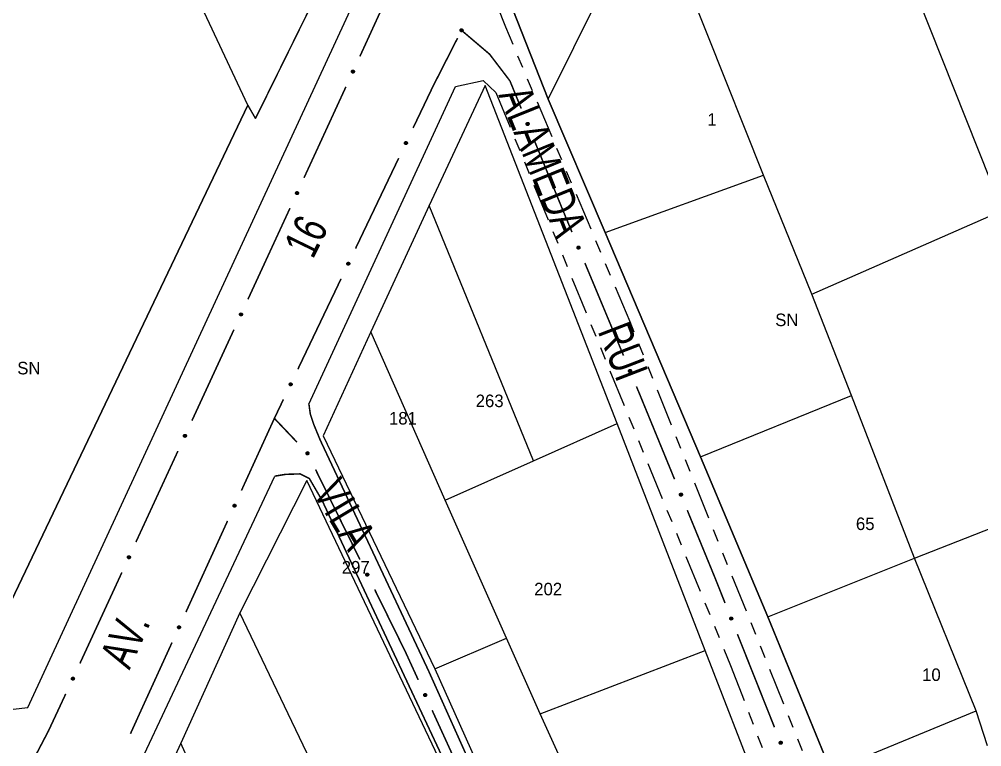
# Model space of a CAD drawing. Extents: x 204373 to 205952, y 4873300 to 4875179.
# Drawn here: x 204723.5 to 204838.7, y 4874510.1 to 4874597.1 of the extents above; entities that cross this region are included whole.
import ezdxf
from ezdxf.enums import TextEntityAlignment as Align

# ---------------------------------------------------------------- set-up
doc = ezdxf.new("R2010")
doc.units = 0
doc.header["$LTSCALE"] = 1.5
doc.header["$MEASUREMENT"] = 0
doc.linetypes.add('TRACO_25', pattern=[8, 3, -1, 1, -1, 1, -1])
for name, color, linetype in [('CD_MALHA_LOTES', 7, 'CONTINUOUS'), ('RU-QUADRA', 220, 'CONTINUOUS'), ('SV-EIXO-RUA-N-PAV', 6, 'CONTINUOUS'), ('SV-EIXO-RUA-PAV', 20, 'CONTINUOUS'), ('SV-RUA-NAO-PAV', 7, 'CONTINUOUS'), ('SV-RUA-PAVIM', 7, 'CONTINUOUS'), ('SV-TXT-RUA-N-PAV', 7, 'CONTINUOUS'), ('SV-TXT-RUA-PAV', 7, 'CONTINUOUS'), ('Th_NmrPort', 1, 'CONTINUOUS')]:
    doc.layers.add(name, color=color, linetype=linetype)
doc.styles.add('ARIAL', font='ARIAL.SHX')

msp = doc.modelspace()

# ---------------------------------------------------------------- linework, layer by layer
at = {"layer": 'CD_MALHA_LOTES', "linetype": 'Continuous', "flags": 128}
for points in [[(204841.189493, 4874574.243186), (204809.421874, 4874654.101013)], [(204750.823849, 4874586.860842), (204738.909879, 4874612.292585)], [(204786.780863, 4874587.582076), (204799.066683, 4874612.329227)], [(204812.581085, 4874578.455467), (204799.066683, 4874612.329227)], [(204759.566213, 4874601.169469), (204751.740308, 4874585.257038)], [(204786.780863, 4874587.582076), (204782.568582, 4874598.28829)], [(204795.04063, 4874548.75301), (204779.227329, 4874589.18346), (204772.535601, 4874574.86133)], [(204793.62582, 4874571.61051), (204786.780863, 4874587.582076)], [(204750.823849, 4874586.860842), (204718.747777, 4874519.730205)], [(204751.740308, 4874585.257038), (204750.823849, 4874586.860842)], [(204793.62582, 4874571.61051), (204812.581085, 4874578.455467)], [(204818.372971, 4874564.239018), (204812.581085, 4874578.455467)], [(204772.535601, 4874574.86133), (204765.534296, 4874559.713078)], [(204785.023143, 4874544.308938), (204772.535601, 4874574.86133)], [(204818.372971, 4874564.239018), (204841.189493, 4874574.243186)], [(204805.034081, 4874544.757218), (204793.62582, 4874571.61051)], [(204823.111787, 4874552.12871), (204818.372971, 4874564.239018)], [(204765.534296, 4874559.713078), (204759.831436, 4874547.292922)], [(204774.464432, 4874539.603426), (204765.534296, 4874559.713078)], [(204805.034081, 4874544.757218), (204823.111787, 4874552.12871)], [(204830.658791, 4874532.646911), (204823.111787, 4874552.12871)], [(204785.023143, 4874544.308938), (204795.04063, 4874548.75301)], [(204805.580065, 4874521.615579), (204795.04063, 4874548.75301)], [(204759.831436, 4874547.292922), (204773.201978, 4874519.404153)], [(204813.10762, 4874525.626442), (204805.034081, 4874544.757218)], [(204774.464432, 4874539.603426), (204785.023143, 4874544.308938)], [(204779.514251, 4874493.007375), (204779.784811, 4874495.864869), (204757.878172, 4874541.938356), (204749.88051, 4874526.116895)], [(204830.658791, 4874532.646911), (204854.352871, 4874541.949031)], [(204781.809622, 4874523.076748), (204774.464432, 4874539.603426)], [(204813.10762, 4874525.626442), (204830.658791, 4874532.646911)], [(204838.030282, 4874514.393693), (204830.658791, 4874532.646911)], [(204749.88051, 4874526.116895), (204742.806981, 4874510.524297)], [(204768.152159, 4874487.957557), (204749.88051, 4874526.116895)], [(204820.654623, 4874507.197713), (204813.10762, 4874525.626442)], [(204773.201978, 4874519.404153), (204781.809622, 4874523.076748)], [(204785.826523, 4874514.010029), (204781.809622, 4874523.076748)], [(204785.826523, 4874514.010029), (204805.580065, 4874521.615579)], [(204812.082307, 4874504.869642), (204805.580065, 4874521.615579)], [(204773.201978, 4874519.404153), (204785.367449, 4874492.318764)], [(204793.056945, 4874498.171962), (204785.826523, 4874514.010029)], [(204820.654623, 4874507.197713), (204838.030282, 4874514.393693)], [(204839.401701, 4874510.182532), (204838.030282, 4874514.393693)], [(204742.806981, 4874510.524297), (204735.238422, 4874494.143649)], [(204769.025686, 4874452.119236), (204742.806981, 4874510.524297)]]:
    msp.add_lwpolyline(points, dxfattribs=at)
at = {"layer": 'RU-QUADRA', "linetype": 'Continuous', "flags": 128}
for points in [[(204849.701811, 4874720.619951), (204838.381306, 4874716.758694), (204836.450677, 4874711.668854), (204833.64249, 4874706.052479), (204824.340369, 4874685.693121), (204816.617854, 4874668.14195), (204809.421874, 4874654.101013), (204794.67889, 4874623.561976), (204782.568582, 4874598.28829), (204786.780863, 4874587.582076), (204793.62582, 4874571.61051), (204805.034081, 4874544.757218), (204813.10762, 4874525.626442), (204820.654623, 4874507.197713), (204830.171228, 4874482.40724), (204847.153762, 4874489.710256)], [(204681.037096, 4874598.269239), (204685.276823, 4874589.158469), (204689.428909, 4874580.236031), (204693.639694, 4874571.445526), (204697.89592, 4874562.582576), (204702.133039, 4874552.615316), (204718.747777, 4874519.730205), (204750.823849, 4874586.860842), (204751.740308, 4874585.257038), (204759.311431, 4874600.631701)], [(204812.082307, 4874504.869642), (204805.580065, 4874521.615579), (204795.040707, 4874548.752813), (204779.227329, 4874589.18346), (204772.535601, 4874574.86133), (204765.534296, 4874559.713078), (204759.831436, 4874547.292922), (204773.201978, 4874519.404153), (204785.367449, 4874492.318764)], [(204779.784811, 4874495.864869), (204757.878172, 4874541.938356), (204749.88051, 4874526.116895), (204742.806981, 4874510.524297), (204735.238422, 4874494.143649)]]:
    msp.add_lwpolyline(points, dxfattribs=at)
at = {"layer": 'SV-EIXO-RUA-N-PAV', "const_width": 0.18}
for points in [[(204776.412941, 4874595.801856), (204779.460698, 4874593.211262)], [(204779.460698, 4874593.211262), (204779.774671, 4874592.944385)], [(204779.774671, 4874592.944385), (204781.951372, 4874590.092156)], [(204781.951372, 4874590.092156), (204782.211925, 4874589.750742)], [(204782.211925, 4874589.750742), (204783.56521, 4874586.446616)], [(204785.081275, 4874582.745056), (204788.49242, 4874574.416546)], [(204788.49242, 4874574.416546), (204788.683255, 4874573.950612)], [(204788.683255, 4874573.950612), (204789.645661, 4874571.647074)], [(204791.18767, 4874567.956247), (204795.813698, 4874556.883764)], [(204797.355707, 4874553.192936), (204797.741209, 4874552.27023)], [(204797.741209, 4874552.27023), (204797.759925, 4874552.225433)], [(204797.759925, 4874552.225433), (204801.920885, 4874542.095246)], [(204754.650999, 4874548.694277), (204754.003911, 4874549.375422)], [(204756.717247, 4874546.519279), (204754.650999, 4874548.694277)], [(204764.246498, 4874532.484451), (204758.936899, 4874543.24587)], [(204803.440669, 4874538.395211), (204806.480237, 4874530.995142)], [(204806.480237, 4874530.995142), (204806.752552, 4874530.332168)], [(204806.752552, 4874530.332168), (204807.967192, 4874527.281829)], [(204769.67969, 4874521.472536), (204766.016365, 4874528.897311)], [(204809.44698, 4874523.565618), (204813.886346, 4874512.416984)], [(204769.979661, 4874520.817258), (204769.67969, 4874521.472536)], [(204771.228373, 4874518.08949), (204769.979661, 4874520.817258)], [(204777.888169, 4874503.541393), (204772.893322, 4874514.452466)]]:
    msp.add_lwpolyline(points, dxfattribs=at)
at = {"layer": 'SV-EIXO-RUA-N-PAV'}
for points in [[(204784.370653, 4874584.770519), (204784.416027, 4874584.752265), (204784.451291, 4874584.727298), (204784.474709, 4874584.698008), (204784.488655, 4874584.66673), (204784.499317, 4874584.633124), (204784.502592, 4874584.59687), (204784.497314, 4874584.555828), (204784.479322, 4874584.510183), (204784.451371, 4874584.475739), (204784.423885, 4874584.451244), (204784.392107, 4874584.434825), (204784.359287, 4874584.425013), (204784.321516, 4874584.422857), (204784.279976, 4874584.428611), (204784.234516, 4874584.447814), (204784.200112, 4874584.472528), (204784.178204, 4874584.501453), (204784.1619, 4874584.533505), (204784.151425, 4874584.567944), (204784.148416, 4874584.60355), (204784.154285, 4874584.645365), (204784.173833, 4874584.689982), (204784.19809, 4874584.724578), (204784.2267, 4874584.746885), (204784.258617, 4874584.762227), (204784.292193, 4874584.773331), (204784.328499, 4874584.778141), (204784.370653, 4874584.770519)], [(204790.462849, 4874569.976672), (204790.50835, 4874569.958736), (204790.543788, 4874569.934017), (204790.567412, 4874569.904893), (204790.581576, 4874569.873713), (204790.592474, 4874569.840183), (204790.596004, 4874569.803953), (204790.591014, 4874569.762875), (204790.573343, 4874569.717105), (204790.545635, 4874569.682466), (204790.518321, 4874569.657778), (204790.486659, 4874569.641136), (204790.453908, 4874569.631094), (204790.416154, 4874569.628673), (204790.374574, 4874569.634136), (204790.32898, 4874569.653019), (204790.294404, 4874569.677491), (204790.272294, 4874569.706261), (204790.255765, 4874569.738198), (204790.245049, 4874569.772563), (204790.241789, 4874569.808147), (204790.247365, 4874569.850001), (204790.266599, 4874569.894755), (204790.290613, 4874569.92952), (204790.319065, 4874569.952028), (204790.350873, 4874569.967593), (204790.384371, 4874569.978933), (204790.420642, 4874569.983997), (204790.462849, 4874569.976672)], [(204796.630885, 4874555.213362), (204796.676386, 4874555.195426), (204796.711825, 4874555.170707), (204796.735448, 4874555.141583), (204796.749613, 4874555.110403), (204796.760511, 4874555.076873), (204796.764041, 4874555.040643), (204796.759051, 4874554.999565), (204796.741379, 4874554.953795), (204796.713671, 4874554.919156), (204796.686357, 4874554.894468), (204796.654695, 4874554.877826), (204796.621945, 4874554.867784), (204796.58419, 4874554.865363), (204796.542611, 4874554.870826), (204796.497017, 4874554.889709), (204796.46244, 4874554.914181), (204796.44033, 4874554.942951), (204796.423801, 4874554.974888), (204796.413085, 4874555.009253), (204796.409826, 4874555.044837), (204796.415402, 4874555.086691), (204796.434635, 4874555.131445), (204796.45865, 4874555.16621), (204796.487102, 4874555.188718), (204796.51891, 4874555.204283), (204796.552408, 4874555.215623), (204796.588679, 4874555.220687), (204796.630885, 4874555.213362)], [(204757.99426, 4874545.015228), (204757.945355, 4874545.015789), (204757.903438, 4874545.026271), (204757.870993, 4874545.045077), (204757.846656, 4874545.06917), (204757.824534, 4874545.096624), (204757.808337, 4874545.129223), (204757.798375, 4874545.169386), (204757.798593, 4874545.218449), (204757.812154, 4874545.260683), (204757.828889, 4874545.293478), (204757.852551, 4874545.320301), (204757.87958, 4874545.341345), (204757.913999, 4874545.35705), (204757.954799, 4874545.366748), (204758.004128, 4874545.365334), (204758.045152, 4874545.354776), (204758.076056, 4874545.335762), (204758.102872, 4874545.311803), (204758.125121, 4874545.283505), (204758.140836, 4874545.251413), (204758.150527, 4874545.210316), (204758.148487, 4874545.161647), (204758.138423, 4874545.120611), (204758.119848, 4874545.089448), (204758.095666, 4874545.063578), (204758.068401, 4874545.041055), (204758.036309, 4874545.023409), (204757.99426, 4874545.015228)], [(204802.728011, 4874540.419959), (204802.773404, 4874540.40175), (204802.808693, 4874540.376818), (204802.832141, 4874540.347553), (204802.846118, 4874540.316288), (204802.856814, 4874540.282693), (204802.860126, 4874540.246443), (204802.854889, 4874540.205395), (204802.836942, 4874540.159732), (204802.809026, 4874540.12526), (204802.781564, 4874540.100737), (204802.749803, 4874540.084286), (204802.716993, 4874540.074442), (204802.679225, 4874540.072247), (204802.637678, 4874540.07796), (204802.592199, 4874540.097117), (204802.55777, 4874540.121797), (204802.535834, 4874540.1507), (204802.519497, 4874540.182735), (204802.508988, 4874540.217164), (204802.505942, 4874540.252767), (204802.51177, 4874540.294587), (204802.531273, 4874540.339224), (204802.555495, 4874540.373844), (204802.584083, 4874540.396181), (204802.615984, 4874540.411554), (204802.649549, 4874540.422692), (204802.68585, 4874540.427538), (204802.728011, 4874540.419959)], [(204765.096287, 4874530.513323), (204765.049753, 4874530.528377), (204765.012838, 4874530.550831), (204764.987439, 4874530.57842), (204764.971352, 4874530.608653), (204764.958377, 4874530.641436), (204764.952588, 4874530.677374), (204764.954999, 4874530.718684), (204764.969772, 4874530.76547), (204764.995259, 4874530.801774), (204765.020976, 4874530.828122), (204765.051534, 4874530.846712), (204765.083592, 4874530.858783), (204765.121121, 4874530.863561), (204765.162962, 4874530.86071), (204765.209647, 4874530.844716), (204765.245687, 4874530.822455), (204765.269553, 4874530.795124), (204765.288048, 4874530.764284), (204765.300893, 4874530.730656), (204765.306372, 4874530.695346), (204765.303425, 4874530.653225), (204765.287028, 4874530.607355), (204765.265236, 4874530.571157), (204765.238247, 4874530.546913), (204765.207475, 4874530.529388), (204765.174752, 4874530.515975), (204765.138869, 4874530.508652), (204765.096287, 4874530.513323)], [(204808.756202, 4874525.597934), (204808.801396, 4874525.579237), (204808.836414, 4874525.553926), (204808.859545, 4874525.524409), (204808.873183, 4874525.492996), (204808.883517, 4874525.459287), (204808.886437, 4874525.423003), (204808.880758, 4874525.382014), (204808.86232, 4874525.336548), (204808.834034, 4874525.302379), (204808.806309, 4874525.278154), (204808.774372, 4874525.262046), (204808.741458, 4874525.252556), (204808.703668, 4874525.250769), (204808.662186, 4874525.25693), (204808.616916, 4874525.276576), (204808.582755, 4874525.301626), (204808.561132, 4874525.330763), (204808.545141, 4874525.362973), (204808.535004, 4874525.397513), (204808.532343, 4874525.433147), (204808.538621, 4874525.474902), (204808.558604, 4874525.519326), (204808.583199, 4874525.553683), (204808.612025, 4874525.57571), (204808.644091, 4874525.590738), (204808.677774, 4874525.601514), (204808.714125, 4874525.605968), (204808.756202, 4874525.597934)], [(204772.020561, 4874516.094516), (204771.974484, 4874516.110915), (204771.938237, 4874516.134431), (204771.91365, 4874516.162747), (204771.898447, 4874516.193434), (204771.88643, 4874516.226579), (204771.881687, 4874516.26267), (204771.885296, 4874516.303893), (204771.901422, 4874516.35023), (204771.927953, 4874516.385779), (204771.954424, 4874516.411369), (204771.985509, 4874516.429064), (204772.017904, 4874516.440199), (204772.055556, 4874516.443885), (204772.097296, 4874516.43982), (204772.143497, 4874516.422477), (204772.178875, 4874516.399178), (204772.201938, 4874516.371166), (204772.219529, 4874516.339802), (204772.231392, 4874516.305816), (204772.235843, 4874516.270361), (204772.231675, 4874516.228343), (204772.213953, 4874516.182969), (204772.191118, 4874516.147419), (204772.163437, 4874516.123969), (204772.132169, 4874516.107345), (204772.099071, 4874516.094888), (204772.06299, 4874516.08861), (204772.020561, 4874516.094516)], [(204814.675357, 4874510.733089), (204814.72055, 4874510.714392), (204814.755568, 4874510.689081), (204814.778699, 4874510.659564), (204814.792338, 4874510.628151), (204814.802671, 4874510.594443), (204814.805592, 4874510.558159), (204814.799913, 4874510.51717), (204814.781475, 4874510.471703), (204814.753189, 4874510.437534), (204814.725464, 4874510.413309), (204814.693527, 4874510.397201), (204814.660612, 4874510.387711), (204814.622822, 4874510.385924), (204814.58134, 4874510.392085), (204814.53607, 4874510.411731), (204814.50191, 4874510.436781), (204814.480286, 4874510.465919), (204814.464296, 4874510.498128), (204814.454159, 4874510.532668), (204814.451497, 4874510.568302), (204814.457775, 4874510.610057), (204814.477759, 4874510.654482), (204814.502353, 4874510.688838), (204814.53118, 4874510.710865), (204814.563245, 4874510.725893), (204814.596928, 4874510.736669), (204814.63328, 4874510.741123), (204814.675357, 4874510.733089)]]:
    msp.add_lwpolyline(points, close=True, dxfattribs=at)
for points in [[(204784.148416, 4874584.60355), (204784.234516, 4874584.447814)], [(204784.151425, 4874584.567944), (204784.200112, 4874584.472528)], [(204784.152153, 4874584.581972), (204784.214429, 4874584.465923)], [(204784.154285, 4874584.645365), (204784.279976, 4874584.428611)], [(204784.155639, 4874584.620263), (204784.253876, 4874584.445216)], [(204784.16693, 4874584.6647), (204784.299119, 4874584.428357)], [(204784.173833, 4874584.689982), (204784.321516, 4874584.422857)], [(204784.185857, 4874584.704892), (204784.337638, 4874584.427914)], [(204784.19809, 4874584.724578), (204784.359287, 4874584.425013)], [(204784.212999, 4874584.732228), (204784.374089, 4874584.432522)], [(204784.2267, 4874584.746885), (204784.392107, 4874584.434825)], [(204784.243244, 4874584.751989), (204784.404911, 4874584.443671)], [(204784.258617, 4874584.762227), (204784.423885, 4874584.451244)], [(204784.277854, 4874584.76469), (204784.437393, 4874584.468771)], [(204784.292193, 4874584.773331), (204784.451371, 4874584.475739)], [(204784.312008, 4874584.771305), (204784.464017, 4874584.49737)], [(204784.328499, 4874584.778141), (204784.479322, 4874584.510183)], [(204784.34823, 4874584.77287), (204784.485242, 4874584.535554)], [(204784.370653, 4874584.770519), (204784.497314, 4874584.555828)], [(204784.394964, 4874584.759572), (204784.496761, 4874584.583033)], [(204784.416027, 4874584.752265), (204784.502592, 4874584.59687)], [(204784.436191, 4874584.738119), (204784.496687, 4874584.622815)], [(204784.451291, 4874584.727298), (204784.499317, 4874584.633124)], [(204790.241789, 4874569.808147), (204790.32898, 4874569.653019)], [(204790.245049, 4874569.772563), (204790.294404, 4874569.677491)], [(204790.245678, 4874569.786595), (204790.308767, 4874569.670986)], [(204790.247365, 4874569.850001), (204790.374574, 4874569.634136)], [(204790.248895, 4874569.82491), (204790.348358, 4874569.650557)], [(204790.259874, 4874569.869425), (204790.393718, 4874569.634016)], [(204790.266599, 4874569.894755), (204790.416154, 4874569.628673)], [(204790.278518, 4874569.909749), (204790.43224, 4874569.633843)], [(204790.290613, 4874569.92952), (204790.453908, 4874569.631094)], [(204790.305467, 4874569.937275), (204790.468657, 4874569.638706)], [(204790.319065, 4874569.952028), (204790.486659, 4874569.641136)], [(204790.335573, 4874569.957247), (204790.499401, 4874569.650072)], [(204790.350873, 4874569.967593), (204790.518321, 4874569.657778)], [(204790.370093, 4874569.970191), (204790.531705, 4874569.675399)], [(204790.384371, 4874569.978933), (204790.545635, 4874569.682466)], [(204790.4042, 4874569.977046), (204790.558128, 4874569.704185)], [(204790.420642, 4874569.983997), (204790.573343, 4874569.717105)], [(204790.44041, 4874569.978865), (204790.579084, 4874569.742516)], [(204790.462849, 4874569.976672), (204790.591014, 4874569.762875)], [(204790.487236, 4874569.965895), (204790.590269, 4874569.790075)], [(204790.50835, 4874569.958736), (204790.596004, 4874569.803953)], [(204790.528612, 4874569.944732), (204790.589916, 4874569.829856)], [(204790.543788, 4874569.934017), (204790.592474, 4874569.840183)], [(204796.42791, 4874555.106115), (204796.561755, 4874554.870706)], [(204796.434635, 4874555.131445), (204796.58419, 4874554.865363)], [(204796.446555, 4874555.146439), (204796.600277, 4874554.870533)], [(204796.45865, 4874555.16621), (204796.621945, 4874554.867784)], [(204796.473504, 4874555.173965), (204796.636694, 4874554.875396)], [(204796.487102, 4874555.188718), (204796.654695, 4874554.877826)], [(204796.503609, 4874555.193937), (204796.667437, 4874554.886762)], [(204796.51891, 4874555.204283), (204796.686357, 4874554.894468)], [(204796.53813, 4874555.206881), (204796.699742, 4874554.912089)], [(204796.552408, 4874555.215623), (204796.713671, 4874554.919156)], [(204796.572236, 4874555.213736), (204796.726165, 4874554.940874)], [(204796.588679, 4874555.220687), (204796.741379, 4874554.953795)], [(204796.608447, 4874555.215555), (204796.747121, 4874554.979206)], [(204796.630885, 4874555.213362), (204796.759051, 4874554.999565)], [(204796.655273, 4874555.202585), (204796.758306, 4874555.026765)], [(204796.676386, 4874555.195426), (204796.764041, 4874555.040643)], [(204796.696649, 4874555.181422), (204796.757953, 4874555.066546)], [(204796.711825, 4874555.170707), (204796.760511, 4874555.076873)], [(204796.409826, 4874555.044837), (204796.497017, 4874554.889709)], [(204796.413085, 4874555.009253), (204796.46244, 4874554.914181)], [(204796.413715, 4874555.023285), (204796.476804, 4874554.907676)], [(204796.415402, 4874555.086691), (204796.542611, 4874554.870826)], [(204796.416932, 4874555.0616), (204796.516395, 4874554.887247)], [(204757.99426, 4874545.015228), (204757.798375, 4874545.169386)], [(204758.036309, 4874545.023409), (204757.798593, 4874545.218449)], [(204758.016009, 4874545.021167), (204757.802276, 4874545.192658)], [(204758.049199, 4874545.035759), (204757.808211, 4874545.235939)], [(204757.945355, 4874545.015789), (204757.808337, 4874545.129223)], [(204757.967633, 4874545.016616), (204757.808755, 4874545.144233)], [(204758.068401, 4874545.041055), (204757.812154, 4874545.260683)], [(204758.07863, 4874545.054308), (204757.822655, 4874545.272246)], [(204757.921434, 4874545.021661), (204757.823248, 4874545.107185)], [(204757.903438, 4874545.026271), (204757.824534, 4874545.096624)], [(204758.095666, 4874545.063578), (204757.828889, 4874545.293478)], [(204758.106281, 4874545.078693), (204757.843825, 4874545.307414)], [(204758.119848, 4874545.089448), (204757.852551, 4874545.320301)], [(204758.127303, 4874545.108075), (204757.868508, 4874545.328981)], [(204758.138423, 4874545.120611), (204757.87958, 4874545.341345)], [(204758.142686, 4874545.143392), (204757.900808, 4874545.346491)], [(204758.148487, 4874545.161647), (204757.913999, 4874545.35705)], [(204758.145753, 4874545.187712), (204757.936867, 4874545.360044)], [(204758.150527, 4874545.210316), (204757.954799, 4874545.366748)], [(204758.140163, 4874545.233219), (204757.985144, 4874545.360736)], [(204758.140836, 4874545.251413), (204758.004128, 4874545.365334)], [(204758.129529, 4874545.270168), (204758.029414, 4874545.355741)], [(204758.125121, 4874545.283505), (204758.045152, 4874545.354776)], [(204802.505942, 4874540.252767), (204802.592199, 4874540.097117)], [(204802.508988, 4874540.217164), (204802.55777, 4874540.121797)], [(204802.509702, 4874540.231192), (204802.572094, 4874540.115206)], [(204802.51177, 4874540.294587), (204802.637678, 4874540.07796)], [(204802.513149, 4874540.269487), (204802.611562, 4874540.094538)], [(204802.524395, 4874540.313935), (204802.656821, 4874540.077725)], [(204802.531273, 4874540.339224), (204802.679225, 4874540.072247)], [(204802.543282, 4874540.354146), (204802.695341, 4874540.077321)], [(204802.555495, 4874540.373844), (204802.716993, 4874540.074442)], [(204802.570396, 4874540.38151), (204802.731788, 4874540.081965)], [(204802.584083, 4874540.396181), (204802.749803, 4874540.084286)], [(204802.600621, 4874540.4013), (204802.762599, 4874540.093145)], [(204802.615984, 4874540.411554), (204802.781564, 4874540.100737)], [(204802.635219, 4874540.414036), (204802.795055, 4874540.118278)], [(204802.649549, 4874540.422692), (204802.809026, 4874540.12526)], [(204802.669366, 4874540.420686), (204802.821651, 4874540.146904)], [(204802.68585, 4874540.427538), (204802.836942, 4874540.159732)], [(204802.705587, 4874540.422288), (204802.842836, 4874540.185109)], [(204802.728011, 4874540.419959), (204802.854889, 4874540.205395)], [(204802.752334, 4874540.409036), (204802.854308, 4874540.2326)], [(204802.773404, 4874540.40175), (204802.860126, 4874540.246443)], [(204802.793582, 4874540.387625), (204802.854194, 4874540.272382)], [(204802.808693, 4874540.376818), (204802.856814, 4874540.282693)], [(204765.049753, 4874530.528377), (204764.952588, 4874530.677374)], [(204765.096287, 4874530.513323), (204764.954999, 4874530.718684)], [(204765.071273, 4874530.522553), (204764.957443, 4874530.691583)], [(204765.012838, 4874530.550831), (204764.958377, 4874530.641436)], [(204765.028654, 4874530.541086), (204764.960284, 4874530.651902)], [(204765.118819, 4874530.512537), (204764.965632, 4874530.739749)], [(204765.138869, 4874530.508652), (204764.969772, 4874530.76547)], [(204765.154844, 4874530.516618), (204764.984149, 4874530.779316)], [(204765.174752, 4874530.515975), (204764.995259, 4874530.801774)], [(204765.188455, 4874530.525593), (204765.008719, 4874530.809698)], [(204765.207475, 4874530.529388), (204765.020976, 4874530.828122)], [(204765.222099, 4874530.540671), (204765.039376, 4874530.836997)], [(204765.238247, 4874530.546913), (204765.051534, 4874530.846712)], [(204765.250896, 4874530.562487), (204765.069348, 4874530.850263)], [(204765.265236, 4874530.571157), (204765.083592, 4874530.858783)], [(204765.27607, 4874530.591645), (204765.10539, 4874530.857395)], [(204765.287028, 4874530.607355), (204765.121121, 4874530.863561)], [(204765.292156, 4874530.633057), (204765.143847, 4874530.859632)], [(204765.303425, 4874530.653225), (204765.162962, 4874530.86071)], [(204765.300328, 4874530.678171), (204765.190153, 4874530.845961)], [(204765.306372, 4874530.695346), (204765.209647, 4874530.844716)], [(204765.301142, 4874530.716612), (204765.230945, 4874530.828048)], [(204765.300893, 4874530.730656), (204765.245687, 4874530.822455)], [(204808.532343, 4874525.433147), (204808.616916, 4874525.276576)], [(204808.535004, 4874525.397513), (204808.582755, 4874525.301626)], [(204808.535869, 4874525.411533), (204808.597008, 4874525.294881)], [(204808.538621, 4874525.474902), (204808.662186, 4874525.25693)], [(204808.53973, 4874525.449788), (204808.63625, 4874525.273789)], [(204808.551454, 4874525.494113), (204808.681325, 4874525.256488)], [(204808.558604, 4874525.519326), (204808.703668, 4874525.250769)], [(204808.570774, 4874525.534118), (204808.719839, 4874525.255668)], [(204808.583199, 4874525.553683), (204808.741458, 4874525.252556)], [(204808.598182, 4874525.561187), (204808.756333, 4874525.259919)], [(204808.612025, 4874525.57571), (204808.774372, 4874525.262046)], [(204808.628618, 4874525.580651), (204808.787263, 4874525.270767)], [(204808.644091, 4874525.590738), (204808.806309, 4874525.278154)], [(204808.663351, 4874525.593013), (204808.819988, 4874525.295548)], [(204808.677774, 4874525.601514), (204808.834034, 4874525.302379)], [(204808.697568, 4874525.599294), (204808.846891, 4874525.323885)], [(204808.714125, 4874525.605968), (204808.86232, 4874525.336548)], [(204808.733804, 4874525.600505), (204808.868488, 4874525.361859)], [(204808.756202, 4874525.597934), (204808.880758, 4874525.382014)], [(204808.780406, 4874525.586749), (204808.880471, 4874525.409224)], [(204808.801396, 4874525.579237), (204808.886437, 4874525.423003)], [(204808.82142, 4874525.564895), (204808.880786, 4874525.449005)], [(204808.836414, 4874525.553926), (204808.883517, 4874525.459287)], [(204771.974484, 4874516.110915), (204771.881687, 4874516.26267)], [(204772.020561, 4874516.094516), (204771.885296, 4874516.303893)], [(204771.938237, 4874516.134431), (204771.88643, 4874516.226579)], [(204771.995826, 4874516.104468), (204771.886953, 4874516.276733)], [(204771.953763, 4874516.124231), (204771.88864, 4874516.236986)], [(204772.043061, 4874516.093076), (204771.896537, 4874516.32464)], [(204772.06299, 4874516.08861), (204771.901422, 4874516.35023)], [(204772.07919, 4874516.096109), (204771.916195, 4874516.363653)], [(204772.099071, 4874516.094888), (204771.927953, 4874516.385779)], [(204772.113047, 4874516.104104), (204771.941638, 4874516.393309)], [(204772.132169, 4874516.107345), (204771.954424, 4874516.411369)], [(204772.147114, 4874516.118199), (204771.973074, 4874516.419706)], [(204772.163437, 4874516.123969), (204771.985509, 4874516.429064)], [(204772.176532, 4874516.139169), (204772.003419, 4874516.432096)], [(204772.191118, 4874516.147419), (204772.017904, 4874516.440199)], [(204772.202543, 4874516.167584), (204772.039653, 4874516.438178)], [(204772.213953, 4874516.182969), (204772.055556, 4874516.443885)], [(204772.219825, 4874516.208511), (204772.078159, 4874516.439298)], [(204772.231675, 4874516.228343), (204772.097296, 4874516.43982)], [(204772.229304, 4874516.253369), (204772.124048, 4874516.424288)], [(204772.235843, 4874516.270361), (204772.143497, 4874516.422477)], [(204772.231234, 4874516.29177), (204772.164302, 4874516.405198)], [(204772.231392, 4874516.305816), (204772.178875, 4874516.399178)], [(204814.451497, 4874510.568302), (204814.53607, 4874510.411731)], [(204814.454159, 4874510.532668), (204814.50191, 4874510.436781)], [(204814.455024, 4874510.546688), (204814.516162, 4874510.430036)], [(204814.457775, 4874510.610057), (204814.58134, 4874510.392085)], [(204814.458884, 4874510.584944), (204814.555404, 4874510.408944)], [(204814.470609, 4874510.629268), (204814.60048, 4874510.391644)], [(204814.477759, 4874510.654482), (204814.622822, 4874510.385924)], [(204814.489928, 4874510.669273), (204814.638993, 4874510.390824)], [(204814.502353, 4874510.688838), (204814.660612, 4874510.387711)], [(204814.517336, 4874510.696342), (204814.675487, 4874510.395074)], [(204814.53118, 4874510.710865), (204814.693527, 4874510.397201)], [(204814.547773, 4874510.715806), (204814.706417, 4874510.405922)], [(204814.563245, 4874510.725893), (204814.725464, 4874510.413309)], [(204814.582506, 4874510.728168), (204814.739142, 4874510.430703)], [(204814.596928, 4874510.736669), (204814.753189, 4874510.437534)], [(204814.616722, 4874510.734449), (204814.766045, 4874510.45904)], [(204814.63328, 4874510.741123), (204814.781475, 4874510.471703)], [(204814.652958, 4874510.73566), (204814.787642, 4874510.497015)], [(204814.675357, 4874510.733089), (204814.799913, 4874510.51717)], [(204814.69956, 4874510.721905), (204814.799625, 4874510.544379)], [(204814.72055, 4874510.714392), (204814.805592, 4874510.558159)], [(204814.740575, 4874510.70005), (204814.79994, 4874510.58416)], [(204814.755568, 4874510.689081), (204814.802671, 4874510.594443)]]:
    msp.add_lwpolyline(points, dxfattribs=at)
at = {"layer": 'SV-EIXO-RUA-PAV', "const_width": 0.18}
for points in [[(204769.242827, 4874603.589983), (204764.243655, 4874592.680891)], [(204775.940043, 4874594.873875), (204773.21579, 4874589.527994)], [(204762.571101, 4874589.047358), (204759.644096, 4874582.688692)], [(204772.989736, 4874589.084403), (204770.616364, 4874584.120478)], [(204773.21579, 4874589.527994), (204772.989736, 4874589.084403)], [(204759.644096, 4874582.688692), (204759.313112, 4874581.969657)], [(204759.313112, 4874581.969657), (204757.548539, 4874578.149018)], [(204768.890943, 4874580.511749), (204763.714681, 4874569.685562)], [(204755.871365, 4874574.517615), (204750.839843, 4874563.623406)], [(204761.98926, 4874566.076834), (204756.812998, 4874555.250647)], [(204749.16267, 4874559.992003), (204744.131148, 4874549.097794)], [(204755.087578, 4874551.641918), (204754.224868, 4874549.837554)], [(204754.003911, 4874549.375422), (204750.060139, 4874540.746152)], [(204754.224868, 4874549.837554), (204754.003911, 4874549.375422)], [(204742.453974, 4874545.466391), (204737.422452, 4874534.572182)], [(204748.397462, 4874537.108089), (204743.40943, 4874526.193899)], [(204735.745279, 4874530.940779), (204730.713757, 4874520.04657)], [(204741.746753, 4874522.555836), (204738.421398, 4874515.27971)], [(204729.023815, 4874516.421095), (204727.332273, 4874512.796362)], [(204738.373969, 4874515.175932), (204736.767425, 4874511.637681)], [(204738.421398, 4874515.27971), (204738.373969, 4874515.175932)], [(204727.332273, 4874512.796362), (204726.960574, 4874511.999863)], [(204726.960574, 4874511.999863), (204723.655371, 4874505.69234)]]:
    msp.add_lwpolyline(points, dxfattribs=at)
at = {"layer": 'SV-EIXO-RUA-PAV'}
for points in [[(204776.576257, 4874595.879891), (204776.592026, 4874595.833594), (204776.596111, 4874595.79058), (204776.589192, 4874595.753723), (204776.574586, 4874595.722748), (204776.556074, 4874595.692742), (204776.530735, 4874595.666608), (204776.496187, 4874595.643831), (204776.449856, 4874595.627687), (204776.405517, 4874595.626399), (204776.36902, 4874595.631248), (204776.335844, 4874595.644619), (204776.306997, 4874595.663091), (204776.28072, 4874595.690309), (204776.25798, 4874595.725546), (204776.242874, 4874595.772526), (204776.239158, 4874595.814724), (204776.246787, 4874595.850197), (204776.26044, 4874595.883465), (204776.279706, 4874595.913872), (204776.304727, 4874595.939383), (204776.340246, 4874595.962215), (204776.386813, 4874595.97651), (204776.428858, 4874595.980696), (204776.464429, 4874595.973568), (204776.496879, 4874595.959389), (204776.5272, 4874595.941187), (204776.554532, 4874595.91681), (204776.576257, 4874595.879891)], [(204763.567463, 4874590.948607), (204763.585065, 4874590.902976), (204763.590862, 4874590.860159), (204763.585419, 4874590.823056), (204763.57206, 4874590.791523), (204763.554759, 4874590.760802), (204763.530483, 4874590.733678), (204763.496871, 4874590.709541), (204763.451221, 4874590.691563), (204763.406969, 4874590.688506), (204763.370308, 4874590.691897), (204763.336625, 4874590.703934), (204763.307063, 4874590.72124), (204763.279722, 4874590.747389), (204763.255594, 4874590.78169), (204763.238627, 4874590.828031), (204763.233231, 4874590.870046), (204763.239438, 4874590.905796), (204763.251754, 4874590.939582), (204763.269792, 4874590.970733), (204763.293776, 4874590.997222), (204763.328356, 4874591.021452), (204763.374316, 4874591.037593), (204763.41616, 4874591.043453), (204763.451987, 4874591.03775), (204763.484977, 4874591.024876), (204763.516, 4874591.007898), (204763.544282, 4874590.98463), (204763.567463, 4874590.948607)], [(204769.914943, 4874582.398256), (204769.931878, 4874582.352373), (204769.93705, 4874582.309475), (204769.931066, 4874582.272455), (204769.917248, 4874582.241121), (204769.899501, 4874582.210656), (204769.874832, 4874582.183889), (204769.840871, 4874582.160245), (204769.794963, 4874582.142935), (204769.750671, 4874582.140525), (204769.714063, 4874582.144449), (204769.68056, 4874582.156977), (204769.651253, 4874582.174713), (204769.624297, 4874582.201257), (204769.600672, 4874582.235907), (204769.584383, 4874582.282491), (204769.579601, 4874582.324581), (204769.586329, 4874582.360236), (204769.599136, 4874582.393838), (204769.617627, 4874582.424723), (204769.641995, 4874582.450859), (204769.676925, 4874582.474582), (204769.723115, 4874582.490051), (204769.76504, 4874582.495299), (204769.800781, 4874582.489074), (204769.833579, 4874582.47572), (204769.864351, 4874582.458291), (204769.892291, 4874582.434613), (204769.914943, 4874582.398256)], [(204756.870133, 4874576.417601), (204756.887678, 4874576.371948), (204756.893421, 4874576.329123), (204756.887931, 4874576.292027), (204756.874531, 4874576.260511), (204756.857192, 4874576.229813), (204756.832882, 4874576.202719), (204756.799239, 4874576.178625), (204756.753566, 4874576.160704), (204756.70931, 4874576.157704), (204756.672653, 4874576.16114), (204756.638986, 4874576.17322), (204756.609446, 4874576.190564), (204756.582138, 4874576.216747), (204756.558053, 4874576.251079), (204756.541145, 4874576.297441), (204756.535802, 4874576.339463), (204756.542055, 4874576.375205), (204756.554413, 4874576.408976), (204756.572491, 4874576.440104), (204756.596508, 4874576.466562), (204756.631118, 4874576.490749), (204756.677099, 4874576.506832), (204756.71895, 4874576.512639), (204756.75477, 4874576.50689), (204756.787744, 4874576.493974), (204756.818745, 4874576.476957), (204756.846998, 4874576.453654), (204756.870133, 4874576.417601)], [(204763.013261, 4874567.96334), (204763.030195, 4874567.917457), (204763.035367, 4874567.87456), (204763.029383, 4874567.83754), (204763.015565, 4874567.806206), (204762.997818, 4874567.775741), (204762.973149, 4874567.748974), (204762.939188, 4874567.72533), (204762.893281, 4874567.708019), (204762.848988, 4874567.705609), (204762.812381, 4874567.709534), (204762.778877, 4874567.722062), (204762.749571, 4874567.739798), (204762.722614, 4874567.766342), (204762.69899, 4874567.800992), (204762.6827, 4874567.847575), (204762.677918, 4874567.889665), (204762.684646, 4874567.925321), (204762.697454, 4874567.958923), (204762.715945, 4874567.989808), (204762.740312, 4874568.015944), (204762.775242, 4874568.039667), (204762.821433, 4874568.055135), (204762.863358, 4874568.060384), (204762.899098, 4874568.054158), (204762.931896, 4874568.040805), (204762.962669, 4874568.023376), (204762.990608, 4874567.999698), (204763.013261, 4874567.96334)], [(204750.161437, 4874561.891989), (204750.178982, 4874561.846336), (204750.184725, 4874561.803511), (204750.179235, 4874561.766415), (204750.165836, 4874561.734899), (204750.148496, 4874561.7042), (204750.124186, 4874561.677107), (204750.090543, 4874561.653013), (204750.044871, 4874561.635092), (204750.000614, 4874561.632092), (204749.963958, 4874561.635528), (204749.93029, 4874561.647608), (204749.90075, 4874561.664952), (204749.873442, 4874561.691135), (204749.849358, 4874561.725467), (204749.832449, 4874561.771829), (204749.827107, 4874561.813851), (204749.833359, 4874561.849593), (204749.845717, 4874561.883363), (204749.863795, 4874561.914492), (204749.887812, 4874561.94095), (204749.922423, 4874561.965137), (204749.968403, 4874561.981219), (204750.010255, 4874561.987027), (204750.046075, 4874561.981278), (204750.079048, 4874561.968362), (204750.11005, 4874561.951345), (204750.138302, 4874561.928042), (204750.161437, 4874561.891989)], [(204756.111578, 4874553.528425), (204756.128513, 4874553.482542), (204756.133685, 4874553.439645), (204756.127701, 4874553.402625), (204756.113883, 4874553.37129), (204756.096136, 4874553.340826), (204756.071466, 4874553.314059), (204756.037506, 4874553.290415), (204755.991598, 4874553.273104), (204755.947306, 4874553.270694), (204755.910698, 4874553.274619), (204755.877194, 4874553.287146), (204755.847888, 4874553.304883), (204755.820932, 4874553.331427), (204755.797307, 4874553.366077), (204755.781018, 4874553.41266), (204755.776236, 4874553.45475), (204755.782964, 4874553.490405), (204755.795771, 4874553.524008), (204755.814262, 4874553.554893), (204755.83863, 4874553.581028), (204755.87356, 4874553.604752), (204755.91975, 4874553.62022), (204755.961675, 4874553.625469), (204755.997416, 4874553.619243), (204756.030214, 4874553.605889), (204756.060986, 4874553.588461), (204756.088925, 4874553.564783), (204756.111578, 4874553.528425)], [(204743.452742, 4874547.366377), (204743.470287, 4874547.320724), (204743.47603, 4874547.277899), (204743.47054, 4874547.240803), (204743.45714, 4874547.209287), (204743.439801, 4874547.178588), (204743.415491, 4874547.151495), (204743.381848, 4874547.127401), (204743.336175, 4874547.10948), (204743.291919, 4874547.10648), (204743.255262, 4874547.109916), (204743.221595, 4874547.121996), (204743.192055, 4874547.13934), (204743.164747, 4874547.165523), (204743.140663, 4874547.199855), (204743.123754, 4874547.246217), (204743.118411, 4874547.288239), (204743.124664, 4874547.323981), (204743.137022, 4874547.357751), (204743.1551, 4874547.38888), (204743.179117, 4874547.415338), (204743.213727, 4874547.439525), (204743.259708, 4874547.455607), (204743.301559, 4874547.461415), (204743.33738, 4874547.455666), (204743.370353, 4874547.44275), (204743.401354, 4874547.425733), (204743.429607, 4874547.40243), (204743.452742, 4874547.366377)], [(204749.388644, 4874539.012043), (204749.406371, 4874538.966461), (204749.412285, 4874538.923659), (204749.406943, 4874538.886541), (204749.393669, 4874538.854972), (204749.376452, 4874538.824205), (204749.35225, 4874538.797015), (204749.318704, 4874538.772786), (204749.273103, 4874538.754683), (204749.228859, 4874538.751507), (204749.192189, 4874538.754797), (204749.158473, 4874538.766743), (204749.128865, 4874538.783969), (204749.101452, 4874538.810042), (204749.077231, 4874538.844278), (204749.060138, 4874538.890572), (204749.054628, 4874538.932573), (204749.060738, 4874538.96834), (204749.072961, 4874539.002159), (204749.090915, 4874539.033359), (204749.114826, 4874539.059913), (204749.14934, 4874539.084237), (204749.195256, 4874539.100503), (204749.237084, 4874539.106477), (204749.272927, 4874539.100871), (204749.305951, 4874539.088087), (204749.33702, 4874539.071194), (204749.365365, 4874539.048004), (204749.388644, 4874539.012043)], [(204736.744047, 4874532.840765), (204736.761591, 4874532.795112), (204736.767334, 4874532.752287), (204736.761844, 4874532.715191), (204736.748445, 4874532.683675), (204736.731106, 4874532.652976), (204736.706795, 4874532.625883), (204736.673153, 4874532.601789), (204736.62748, 4874532.583868), (204736.583224, 4874532.580868), (204736.546567, 4874532.584304), (204736.512899, 4874532.596384), (204736.483359, 4874532.613728), (204736.456051, 4874532.639911), (204736.431967, 4874532.674243), (204736.415058, 4874532.720605), (204736.409716, 4874532.762627), (204736.415968, 4874532.798369), (204736.428327, 4874532.832139), (204736.446404, 4874532.863268), (204736.470421, 4874532.889726), (204736.505032, 4874532.913913), (204736.551012, 4874532.929995), (204736.592864, 4874532.935802), (204736.628684, 4874532.930053), (204736.661657, 4874532.917138), (204736.692659, 4874532.900121), (204736.720911, 4874532.876818), (204736.744047, 4874532.840765)], [(204742.737935, 4874524.45979), (204742.755662, 4874524.414208), (204742.761576, 4874524.371406), (204742.756233, 4874524.334288), (204742.74296, 4874524.302719), (204742.725743, 4874524.271952), (204742.701541, 4874524.244762), (204742.667995, 4874524.220534), (204742.622394, 4874524.20243), (204742.57815, 4874524.199254), (204742.54148, 4874524.202544), (204742.507764, 4874524.21449), (204742.478155, 4874524.231716), (204742.450743, 4874524.257789), (204742.426522, 4874524.292025), (204742.409429, 4874524.338319), (204742.403918, 4874524.38032), (204742.410028, 4874524.416087), (204742.422252, 4874524.449906), (204742.440206, 4874524.481106), (204742.464117, 4874524.50766), (204742.498631, 4874524.531984), (204742.544547, 4874524.54825), (204742.586374, 4874524.554224), (204742.622217, 4874524.548618), (204742.655242, 4874524.535834), (204742.686311, 4874524.518941), (204742.714656, 4874524.495751), (204742.737935, 4874524.45979)], [(204730.030099, 4874518.31711), (204730.047463, 4874518.271388), (204730.053037, 4874518.228541), (204730.0474, 4874518.191467), (204730.033876, 4874518.160004), (204730.016415, 4874518.129375), (204729.991997, 4874518.102378), (204729.95826, 4874518.078417), (204729.912516, 4874518.060677), (204729.868249, 4874518.057852), (204729.831606, 4874518.061434), (204729.797986, 4874518.073647), (204729.768515, 4874518.091108), (204729.741311, 4874518.117398), (204729.717363, 4874518.151826), (204729.700638, 4874518.198254), (204729.695462, 4874518.240297), (204729.701856, 4874518.276014), (204729.714348, 4874518.309735), (204729.732549, 4874518.340792), (204729.75667, 4874518.367155), (204729.791376, 4874518.391204), (204729.83742, 4874518.407105), (204729.879294, 4874518.412746), (204729.915092, 4874518.406855), (204729.948013, 4874518.393809), (204729.978947, 4874518.376669), (204730.007107, 4874518.353254), (204730.030099, 4874518.31711)]]:
    msp.add_lwpolyline(points, close=True, dxfattribs=at)
for points in [[(204776.279706, 4874595.913872), (204776.239158, 4874595.814724)], [(204776.304727, 4874595.939383), (204776.242874, 4874595.772526)], [(204776.290813, 4874595.922472), (204776.243493, 4874595.799564)], [(204776.322106, 4874595.944812), (204776.253536, 4874595.756159)], [(204776.340246, 4874595.962215), (204776.25798, 4874595.725546)], [(204776.363149, 4874595.965247), (204776.270276, 4874595.710872)], [(204776.386813, 4874595.97651), (204776.28072, 4874595.690309)], [(204776.405958, 4874595.977124), (204776.295071, 4874595.681391)], [(204776.428858, 4874595.980696), (204776.306997, 4874595.663091)], [(204776.444383, 4874595.974389), (204776.322344, 4874595.656772)], [(204776.464429, 4874595.973568), (204776.335844, 4874595.644619)], [(204776.47909, 4874595.96436), (204776.350903, 4874595.640687)], [(204776.496879, 4874595.959389), (204776.36902, 4874595.631248)], [(204776.511296, 4874595.946416), (204776.391116, 4874595.632446)], [(204776.5272, 4874595.941187), (204776.405517, 4874595.626399)], [(204776.538593, 4874595.924849), (204776.430161, 4874595.630927)], [(204776.554532, 4874595.91681), (204776.449856, 4874595.627687)], [(204776.563411, 4874595.898418), (204776.472946, 4874595.639753)], [(204776.576257, 4874595.879891), (204776.496187, 4874595.643831)], [(204776.583822, 4874595.854324), (204776.516444, 4874595.662)], [(204776.592026, 4874595.833594), (204776.530735, 4874595.666608)], [(204776.59446, 4874595.809084), (204776.546545, 4874595.68801)], [(204776.596111, 4874595.79058), (204776.556074, 4874595.692742)], [(204763.269792, 4874590.970733), (204763.233231, 4874590.870046)], [(204763.280546, 4874590.979769), (204763.238167, 4874590.855071)], [(204763.293776, 4874590.997222), (204763.238627, 4874590.828031)], [(204763.310924, 4874591.00334), (204763.249933, 4874590.812102)], [(204763.328356, 4874591.021452), (204763.255594, 4874590.78169)], [(204763.35112, 4874591.025395), (204763.268466, 4874590.767519)], [(204763.374316, 4874591.037593), (204763.279722, 4874590.747389)], [(204763.39342, 4874591.038971), (204763.294417, 4874590.739049)], [(204763.41616, 4874591.043453), (204763.307063, 4874590.72124)], [(204763.431924, 4874591.03777), (204763.32265, 4874590.715538)], [(204763.451987, 4874591.03775), (204763.336625, 4874590.703934)], [(204763.467004, 4874591.029133), (204763.351828, 4874590.700605)], [(204763.484977, 4874591.024876), (204763.370308, 4874590.691897)], [(204763.4999, 4874591.012488), (204763.392338, 4874590.693975)], [(204763.516, 4874591.007898), (204763.406969, 4874590.688506)], [(204763.528035, 4874590.992027), (204763.431412, 4874590.694014)], [(204763.544282, 4874590.98463), (204763.451221, 4874590.691563)], [(204763.553887, 4874590.966607), (204763.473811, 4874590.70454)], [(204763.567463, 4874590.948607), (204763.496871, 4874590.709541)], [(204763.576041, 4874590.923362), (204763.516387, 4874590.728504)], [(204763.585065, 4874590.902976), (204763.530483, 4874590.733678)], [(204763.588475, 4874590.878582), (204763.545427, 4874590.755694)], [(204763.590862, 4874590.860159), (204763.554759, 4874590.760802)], [(204769.617627, 4874582.424723), (204769.579601, 4874582.324581)], [(204769.628512, 4874582.433601), (204769.584318, 4874582.309535)], [(204769.641995, 4874582.450859), (204769.584383, 4874582.282491)], [(204769.659231, 4874582.456726), (204769.595455, 4874582.266398)], [(204769.676925, 4874582.474582), (204769.600672, 4874582.235907)], [(204769.699744, 4874582.478192), (204769.613336, 4874582.22155)], [(204769.723115, 4874582.490051), (204769.624297, 4874582.201257)], [(204769.742238, 4874582.491149), (204769.638869, 4874582.192705)], [(204769.76504, 4874582.495299), (204769.651253, 4874582.174713)], [(204769.78072, 4874582.489387), (204769.666756, 4874582.168784)], [(204769.800781, 4874582.489074), (204769.68056, 4874582.156977)], [(204769.81567, 4874582.480239), (204769.695712, 4874582.153427)], [(204769.833579, 4874582.47572), (204769.714063, 4874582.144449)], [(204769.84832, 4874582.463116), (204769.736122, 4874582.146206)], [(204769.864351, 4874582.458291), (204769.750671, 4874582.140525)], [(204769.876153, 4874582.442246), (204769.775192, 4874582.145675)], [(204769.892291, 4874582.434613), (204769.794963, 4874582.142935)], [(204769.901632, 4874582.416452), (204769.81774, 4874582.155581)], [(204769.914943, 4874582.398256), (204769.840871, 4874582.160245)], [(204769.923152, 4874582.372888), (204769.860661, 4874582.178921)], [(204769.931878, 4874582.352373), (204769.874832, 4874582.183889)], [(204769.934932, 4874582.327932), (204769.890095, 4874582.205685)], [(204769.93705, 4874582.309475), (204769.899501, 4874582.210656)], [(204756.572491, 4874576.440104), (204756.535802, 4874576.339463)], [(204756.583256, 4874576.449127), (204756.540719, 4874576.324482)], [(204756.596508, 4874576.466562), (204756.541145, 4874576.297441)], [(204756.613664, 4874576.472658), (204756.55243, 4874576.281498)], [(204756.631118, 4874576.490749), (204756.558053, 4874576.251079)], [(204756.653887, 4874576.494663), (204756.570907, 4874576.236891)], [(204756.677099, 4874576.506832), (204756.582138, 4874576.216747)], [(204756.696205, 4874576.508185), (204756.596822, 4874576.208389)], [(204756.71895, 4874576.512639), (204756.609446, 4874576.190564)], [(204756.734707, 4874576.506936), (204756.625026, 4874576.184842)], [(204756.75477, 4874576.50689), (204756.638986, 4874576.17322)], [(204756.769776, 4874576.498254), (204756.654184, 4874576.169872)], [(204756.787744, 4874576.493974), (204756.672653, 4874576.16114)], [(204756.802651, 4874576.481568), (204756.694686, 4874576.163191)], [(204756.818745, 4874576.476957), (204756.70931, 4874576.157704)], [(204756.83076, 4874576.461071), (204756.73376, 4874576.16318)], [(204756.846998, 4874576.453654), (204756.753566, 4874576.160704)], [(204756.85658, 4874576.435618), (204756.776172, 4874576.173653)], [(204756.870133, 4874576.417601), (204756.799239, 4874576.178625)], [(204756.878679, 4874576.392345), (204756.818779, 4874576.197563)], [(204756.887678, 4874576.371948), (204756.832882, 4874576.202719)], [(204756.891057, 4874576.34755), (204756.847853, 4874576.224716)], [(204756.893421, 4874576.329123), (204756.857192, 4874576.229813)], [(204762.715945, 4874567.989808), (204762.677918, 4874567.889665)], [(204762.72683, 4874567.998686), (204762.682635, 4874567.87462)], [(204762.740312, 4874568.015944), (204762.6827, 4874567.847575)], [(204762.757548, 4874568.021811), (204762.693772, 4874567.831483)], [(204762.775242, 4874568.039667), (204762.69899, 4874567.800992)], [(204762.798061, 4874568.043277), (204762.711653, 4874567.786634)], [(204762.821433, 4874568.055135), (204762.722614, 4874567.766342)], [(204762.840556, 4874568.056234), (204762.737186, 4874567.757789)], [(204762.863358, 4874568.060384), (204762.749571, 4874567.739798)], [(204762.879037, 4874568.054472), (204762.765073, 4874567.733869)], [(204762.899098, 4874568.054158), (204762.778877, 4874567.722062)], [(204762.913988, 4874568.045324), (204762.79403, 4874567.718511)], [(204762.931896, 4874568.040805), (204762.812381, 4874567.709534)], [(204762.946637, 4874568.028201), (204762.834439, 4874567.711291)], [(204762.962669, 4874568.023376), (204762.848988, 4874567.705609)], [(204762.97447, 4874568.007331), (204762.873509, 4874567.71076)], [(204762.990608, 4874567.999698), (204762.893281, 4874567.708019)], [(204762.999949, 4874567.981536), (204762.916057, 4874567.720666)], [(204763.013261, 4874567.96334), (204762.939188, 4874567.72533)], [(204763.02147, 4874567.937973), (204762.958979, 4874567.744006)], [(204763.030195, 4874567.917457), (204762.973149, 4874567.748974)], [(204763.033249, 4874567.893016), (204762.988412, 4874567.770769)], [(204763.035367, 4874567.87456), (204762.997818, 4874567.775741)], [(204749.863795, 4874561.914492), (204749.827107, 4874561.813851)], [(204749.874561, 4874561.923515), (204749.832024, 4874561.79887)], [(204749.887812, 4874561.94095), (204749.832449, 4874561.771829)], [(204749.904969, 4874561.947046), (204749.843735, 4874561.755886)], [(204749.922423, 4874561.965137), (204749.849358, 4874561.725467)], [(204749.945192, 4874561.969051), (204749.862212, 4874561.711279)], [(204749.968403, 4874561.981219), (204749.873442, 4874561.691135)], [(204749.98751, 4874561.982573), (204749.888127, 4874561.682777)], [(204750.010255, 4874561.987027), (204749.90075, 4874561.664952)], [(204750.026011, 4874561.981324), (204749.91633, 4874561.65923)], [(204750.046075, 4874561.981278), (204749.93029, 4874561.647608)], [(204750.06108, 4874561.972642), (204749.945489, 4874561.64426)], [(204750.079048, 4874561.968362), (204749.963958, 4874561.635528)], [(204750.093955, 4874561.955956), (204749.985991, 4874561.637579)], [(204750.11005, 4874561.951345), (204750.000614, 4874561.632092)], [(204750.122064, 4874561.935458), (204750.025065, 4874561.637568)], [(204750.138302, 4874561.928042), (204750.044871, 4874561.635092)], [(204750.147885, 4874561.910006), (204750.067477, 4874561.648041)], [(204750.161437, 4874561.891989), (204750.090543, 4874561.653013)], [(204750.169984, 4874561.866733), (204750.110083, 4874561.671951)], [(204750.178982, 4874561.846336), (204750.124186, 4874561.677107)], [(204750.182361, 4874561.821938), (204750.139158, 4874561.699104)], [(204750.184725, 4874561.803511), (204750.148496, 4874561.7042)], [(204755.814262, 4874553.554893), (204755.776236, 4874553.45475)], [(204755.825147, 4874553.563771), (204755.780953, 4874553.439704)], [(204755.83863, 4874553.581028), (204755.781018, 4874553.41266)], [(204755.855866, 4874553.586895), (204755.79209, 4874553.396568)], [(204755.87356, 4874553.604752), (204755.797307, 4874553.366077)], [(204755.896379, 4874553.608362), (204755.809971, 4874553.351719)], [(204755.91975, 4874553.62022), (204755.820932, 4874553.331427)], [(204755.938873, 4874553.621319), (204755.835504, 4874553.322874)], [(204755.961675, 4874553.625469), (204755.847888, 4874553.304883)], [(204755.977355, 4874553.619557), (204755.863391, 4874553.298953)], [(204755.997416, 4874553.619243), (204755.877194, 4874553.287146)], [(204756.012305, 4874553.610409), (204755.892347, 4874553.283596)], [(204756.030214, 4874553.605889), (204755.910698, 4874553.274619)], [(204756.044955, 4874553.593285), (204755.932756, 4874553.276375)], [(204756.060986, 4874553.588461), (204755.947306, 4874553.270694)], [(204756.072788, 4874553.572415), (204755.971827, 4874553.275844)], [(204756.088925, 4874553.564783), (204755.991598, 4874553.273104)], [(204756.098267, 4874553.546621), (204756.014375, 4874553.285751)], [(204756.111578, 4874553.528425), (204756.037506, 4874553.290415)], [(204756.119787, 4874553.503057), (204756.057296, 4874553.30909)], [(204756.128513, 4874553.482542), (204756.071466, 4874553.314059)], [(204756.131567, 4874553.458101), (204756.08673, 4874553.335854)], [(204756.133685, 4874553.439645), (204756.096136, 4874553.340826)], [(204743.1551, 4874547.38888), (204743.118411, 4874547.288239)], [(204743.165866, 4874547.397902), (204743.123328, 4874547.273258)], [(204743.179117, 4874547.415338), (204743.123754, 4874547.246217)], [(204743.196273, 4874547.421434), (204743.135039, 4874547.230274)], [(204743.213727, 4874547.439525), (204743.140663, 4874547.199855)], [(204743.236496, 4874547.443439), (204743.153516, 4874547.185667)], [(204743.259708, 4874547.455607), (204743.164747, 4874547.165523)], [(204743.278814, 4874547.456961), (204743.179431, 4874547.157165)], [(204743.301559, 4874547.461415), (204743.192055, 4874547.13934)], [(204743.317316, 4874547.455712), (204743.207635, 4874547.133618)], [(204743.33738, 4874547.455666), (204743.221595, 4874547.121996)], [(204743.352385, 4874547.44703), (204743.236793, 4874547.118648)], [(204743.370353, 4874547.44275), (204743.255262, 4874547.109916)], [(204743.38526, 4874547.430344), (204743.277295, 4874547.111966)], [(204743.401354, 4874547.425733), (204743.291919, 4874547.10648)], [(204743.413369, 4874547.409846), (204743.316369, 4874547.111956)], [(204743.429607, 4874547.40243), (204743.336175, 4874547.10948)], [(204743.439189, 4874547.384394), (204743.358781, 4874547.122429)], [(204743.452742, 4874547.366377), (204743.381848, 4874547.127401)], [(204743.461288, 4874547.341121), (204743.401388, 4874547.146338)], [(204743.470287, 4874547.320724), (204743.415491, 4874547.151495)], [(204743.473666, 4874547.296326), (204743.430462, 4874547.173492)], [(204743.47603, 4874547.277899), (204743.439801, 4874547.178588)], [(204749.090915, 4874539.033359), (204749.054628, 4874538.932573)], [(204749.101644, 4874539.042425), (204749.059605, 4874538.917611)], [(204749.114826, 4874539.059913), (204749.060138, 4874538.890572)], [(204749.131958, 4874539.066077), (204749.071487, 4874538.874674)], [(204749.14934, 4874539.084237), (204749.077231, 4874538.844278)], [(204749.172093, 4874539.088242), (204749.090142, 4874538.830142)], [(204749.195256, 4874539.100503), (204749.101452, 4874538.810042)], [(204749.214357, 4874539.101933), (204749.11617, 4874538.801743)], [(204749.237084, 4874539.106477), (204749.128865, 4874538.783969)], [(204749.252863, 4874539.100837), (204749.144467, 4874538.778309)], [(204749.272927, 4874539.100871), (204749.158473, 4874538.766743)], [(204749.287966, 4874539.092296), (204749.173685, 4874538.763455)], [(204749.305951, 4874539.088087), (204749.192189, 4874538.754797)], [(204749.320908, 4874539.075741), (204749.214214, 4874538.756935)], [(204749.33702, 4874539.071194), (204749.228859, 4874538.751507)], [(204749.349098, 4874539.055356), (204749.253287, 4874538.757081)], [(204749.365365, 4874539.048004), (204749.273103, 4874538.754683)], [(204749.37502, 4874539.030006), (204749.295657, 4874538.767722)], [(204749.388644, 4874539.012043), (204749.318704, 4874538.772786)], [(204749.397291, 4874538.986822), (204749.338168, 4874538.791802)], [(204749.406371, 4874538.966461), (204749.35225, 4874538.797015)], [(204749.409847, 4874538.942076), (204749.367134, 4874538.819071)], [(204749.412285, 4874538.923659), (204749.376452, 4874538.824205)], [(204736.446404, 4874532.863268), (204736.409716, 4874532.762627)], [(204736.45717, 4874532.87229), (204736.414633, 4874532.747646)], [(204736.470421, 4874532.889726), (204736.415058, 4874532.720605)], [(204736.487578, 4874532.895822), (204736.426344, 4874532.704662)], [(204736.505032, 4874532.913913), (204736.431967, 4874532.674243)], [(204736.527801, 4874532.917827), (204736.444821, 4874532.660055)], [(204736.551012, 4874532.929995), (204736.456051, 4874532.639911)], [(204736.570119, 4874532.931349), (204736.470736, 4874532.631553)], [(204736.592864, 4874532.935802), (204736.483359, 4874532.613728)], [(204736.608621, 4874532.9301), (204736.498939, 4874532.608006)], [(204736.628684, 4874532.930053), (204736.512899, 4874532.596384)], [(204736.64369, 4874532.921418), (204736.528098, 4874532.593036)], [(204736.661657, 4874532.917138), (204736.546567, 4874532.584304)], [(204736.676565, 4874532.904732), (204736.5686, 4874532.586354)], [(204736.692659, 4874532.900121), (204736.583224, 4874532.580868)], [(204736.704673, 4874532.884234), (204736.607674, 4874532.586344)], [(204736.720911, 4874532.876818), (204736.62748, 4874532.583868)], [(204736.730494, 4874532.858782), (204736.650086, 4874532.596817)], [(204736.744047, 4874532.840765), (204736.673153, 4874532.601789)], [(204736.752593, 4874532.815509), (204736.692692, 4874532.620726)], [(204736.761591, 4874532.795112), (204736.706795, 4874532.625883)], [(204736.76497, 4874532.770714), (204736.721767, 4874532.64788)], [(204736.767334, 4874532.752287), (204736.731106, 4874532.652976)], [(204742.440206, 4874524.481106), (204742.403918, 4874524.38032)], [(204742.450935, 4874524.490172), (204742.408895, 4874524.365358)], [(204742.464117, 4874524.50766), (204742.409429, 4874524.338319)], [(204742.481249, 4874524.513824), (204742.420778, 4874524.322421)], [(204742.498631, 4874524.531984), (204742.426522, 4874524.292025)], [(204742.521384, 4874524.535989), (204742.439433, 4874524.277889)], [(204742.544547, 4874524.54825), (204742.450743, 4874524.257789)], [(204742.563647, 4874524.54968), (204742.465461, 4874524.24949)], [(204742.586374, 4874524.554224), (204742.478155, 4874524.231716)], [(204742.602154, 4874524.548584), (204742.493758, 4874524.226056)], [(204742.622217, 4874524.548618), (204742.507764, 4874524.21449)], [(204742.637257, 4874524.540043), (204742.522976, 4874524.211202)], [(204742.655242, 4874524.535834), (204742.54148, 4874524.202544)], [(204742.670198, 4874524.523488), (204742.563504, 4874524.204682)], [(204742.686311, 4874524.518941), (204742.57815, 4874524.199254)], [(204742.698389, 4874524.503103), (204742.602578, 4874524.204828)], [(204742.714656, 4874524.495751), (204742.622394, 4874524.20243)], [(204742.724311, 4874524.477753), (204742.644948, 4874524.215469)], [(204742.737935, 4874524.45979), (204742.667995, 4874524.220534)], [(204742.746582, 4874524.434569), (204742.687459, 4874524.239549)], [(204742.755662, 4874524.414208), (204742.701541, 4874524.244762)], [(204742.759138, 4874524.389823), (204742.716425, 4874524.266818)], [(204742.761576, 4874524.371406), (204742.725743, 4874524.271952)], [(204729.732549, 4874518.340792), (204729.695462, 4874518.240297)], [(204729.74335, 4874518.349772), (204729.70032, 4874518.225297)], [(204729.75667, 4874518.367155), (204729.700638, 4874518.198254)], [(204729.773851, 4874518.373183), (204729.71186, 4874518.182266)], [(204729.791376, 4874518.391204), (204729.717363, 4874518.151826)], [(204729.814161, 4874518.395028), (204729.730161, 4874518.137587)], [(204729.83742, 4874518.407105), (204729.741311, 4874518.117398)], [(204729.856532, 4874518.408382), (204729.755962, 4874518.108983)], [(204729.879294, 4874518.412746), (204729.768515, 4874518.091108)], [(204729.895028, 4874518.406981), (204729.784072, 4874518.085324)], [(204729.915092, 4874518.406855), (204729.797986, 4874518.073647)], [(204729.930063, 4874518.39816), (204729.813172, 4874518.070239)], [(204729.948013, 4874518.393809), (204729.831606, 4874518.061434)], [(204729.962871, 4874518.381344), (204729.853647, 4874518.063397)], [(204729.978947, 4874518.376669), (204729.868249, 4874518.057852)], [(204729.990899, 4874518.360735), (204729.89272, 4874518.063232)], [(204730.007107, 4874518.353254), (204729.912516, 4874518.060677)], [(204730.016618, 4874518.335181), (204729.935174, 4874518.073536)], [(204730.030099, 4874518.31711), (204729.95826, 4874518.078417)], [(204730.038546, 4874518.291821), (204729.977874, 4874518.097277)], [(204730.047463, 4874518.271388), (204729.991997, 4874518.102378)], [(204730.050746, 4874518.246977), (204730.007056, 4874518.124315)], [(204730.053037, 4874518.228541), (204730.016415, 4874518.129375)]]:
    msp.add_lwpolyline(points, dxfattribs=at)
at = {"layer": 'SV-RUA-NAO-PAV', "linetype": 'TRACO_25', "const_width": 0.18, "flags": 128}
msp.add_lwpolyline([(204754.061608, 4874542.463612), (204755.350889, 4874542.678493), (204757.069932, 4874542.732213), (204758.198053, 4874542.168152), (204759.702216, 4874539.589588), (204777.3224, 4874502.039256), (204782.586968, 4874490.113399), (204785.702732, 4874482.646309), (204790.000338, 4874473.943656), (204792.793782, 4874475.447818), (204789.570577, 4874481.894228), (204786.884574, 4874487.481115), (204784.52089, 4874492.315922), (204772.487593, 4874519.12224), (204759.487335, 4874546.788078), (204758.735254, 4874548.614561), (204758.305494, 4874549.903843), (204758.144333, 4874551.058824)], dxfattribs=at)
at = {"layer": 'SV-RUA-NAO-PAV', "linetype": 'TRACO_25'}
for points in [[(204831.885311, 4874479.723344, 9.798986), (204830.700998, 4874479.65904, 9.675138), (204828.427745, 4874481.769383, 9.675138), (204796.58812, 4874560.943436, 8.510962), (204781.712685, 4874596.166716, 8.362343), (204780.732532, 4874598.677319, 8.139416), (204781.416571, 4874601.091028, 7.941258)], [(204775.708262, 4874589.067438, 7.990797), (204778.986614, 4874589.800097, 7.990797), (204780.535546, 4874588.376108, 8.312803), (204808.640757, 4874519.807455, 8.907277), (204834.612946, 4874452.118173, 10.343921)]]:
    msp.add_polyline3d(points, dxfattribs=at)
at = {"layer": 'SV-RUA-PAVIM', "linetype": 'Continuous'}
for points in [[(204637.404813, 4874686.878882, 4.869813), (204659.037772, 4874641.590172, 4.869813), (204664.940573, 4874629.232627, 4.869813), (204680.88364, 4874594.905593, 4.869813), (204716.174903, 4874518.91994, 6.85139), (204717.831936, 4874515.481577, 7.099087), (204719.886328, 4874514.254144, 7.297245), (204724.472876, 4874514.764648, 7.470633), (204744.733724, 4874558.514305, 7.693561), (204770.299606, 4874613.790321, 8.188955)], [(204758.144333, 4874551.058824, 8.164186), (204775.708262, 4874589.067438, 8.585271)], [(204725.27422, 4874481.222638, 8.164186), (204754.061608, 4874542.463612, 8.164186)]]:
    msp.add_polyline3d(points, dxfattribs=at)

# ---------------------------------------------------------------- texts
at = {"layer": 'SV-TXT-RUA-N-PAV', "style": 'ARIAL', "width": 0.7}
for s, rotation, p in [('ALAMEDA', 292, (204780.808935, 4874588.072125)), ('RUI', 291, (204792.688146, 4874559.811377))]:
    msp.add_text(s, height=4, rotation=rotation, dxfattribs=at).set_placement(p)
at = {"layer": 'SV-TXT-RUA-PAV', "style": 'ARIAL', "width": 0.7}
for s, rotation, p in [('16', 64, (204758.622974, 4874568.328895)), ('VILA', 301, (204758.527468, 4874540.526501)), ('AV.', 66, (204736.65339, 4874519.203522))]:
    msp.add_text(s, height=4, rotation=rotation, dxfattribs=at).set_placement(p)
at = {"layer": 'Th_NmrPort', "color": 1}
for s, p in [('1', (204805.846072, 4874585.132478)), ('SN', (204813.975246, 4874561.162136)), ('SN', (204723.214757, 4874555.386852)), ('263', (204778.105841, 4874551.470557)), ('181', (204767.725721, 4874549.388018)), ('65', (204823.639243, 4874536.764505)), ('297', (204762.073399, 4874531.561463)), ('202', (204785.117482, 4874528.952699)), ('10', (204831.560551, 4874518.703921))]:
    msp.add_text(s, height=1.5, dxfattribs=at).set_placement(p, align=Align.MIDDLE_LEFT)

doc.saveas('drawing.dxf')
